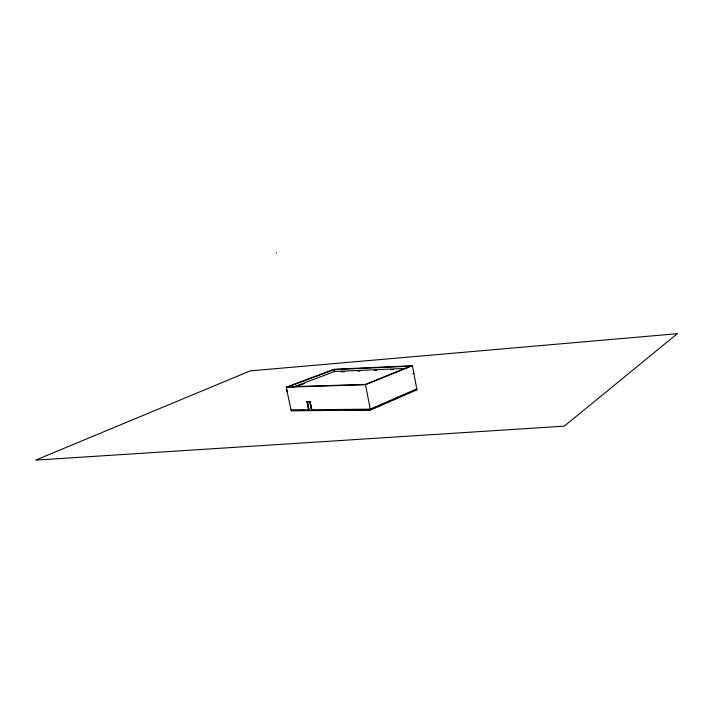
<?xml version="1.0" encoding="UTF-8"?>
<svg xmlns="http://www.w3.org/2000/svg" width="713" height="713" viewBox="0 0 713 713"><rect width="100%" height="100%" fill="white"/><g stroke="black" fill="none" stroke-linecap="round" stroke-linejoin="round"><path stroke-width="1.07" d="M310.984 405.938L310.69 406.25M310.948 405.893L310.485 406.276L311.011 405.991M311.011 406.045L310.422 406.223L310.877 405.884M310.69 405.929L310.832 405.964M371.241 409.271L385.43 403.086M387.453 402.203L390.492 400.875M392.515 399.993L401.642 396.009M403.665 395.127L414.814 390.269M311.848 410.492L310.11 401.74L311.519 410.635L370.412 410.1L416.918 389.788L412.435 365.716L334.005 369.281L286.216 387.195L291.207 410.822L308.818 410.661L307.356 401.793L309.094 410.536L307.223 401.66M416.757 388.906L370.234 409.164L311.474 409.743M307.134 401.695L308.684 410.661L309.611 410.287M312.579 410.26L311.697 410.626M286.216 387.195L365.537 384.735L412.435 365.716M306.92 401.784L310.191 401.615L310.583 403.585M297.187 386.286L304.469 383.532M293.934 386.82L334.504 371.509L405.171 368.434M334.139 369.628L288.337 386.803L365.359 384.396L410.314 366.188L334.139 369.628L334.504 371.509M276.288 252.955L276.778 252.883M341.251 371.847L344.566 371.705M357.81 371.134L360.02 371.036M374.378 370.421L376.589 370.332M390.938 369.708L393.148 369.619M412.782 373.46L413.87 373.425M415.679 389.824L416.918 389.788M307.089 401.954L310.128 401.82M291.029 409.948L308.506 409.779M293.088 410.438L304.522 410.331M344.727 409.957L370.225 409.717M308.898 410.581L311.955 410.51L311.563 408.531M286.778 389.788L287.312 392.435M309.879 401.731L311.652 410.635M365.537 384.735L370.412 410.1M677.35 333.684L564.304 426.142L35.65 460.117L250.227 370.876L677.35 333.684"/></g></svg>
